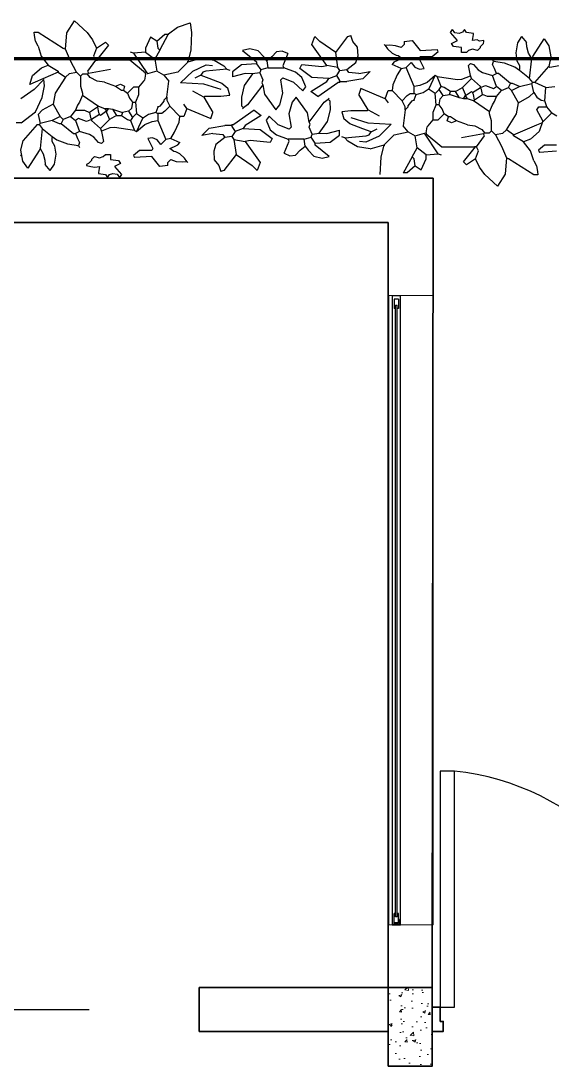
# Model space of a CAD drawing. Header units: inches. Extents: x 13.5 to 49.5, y 6.6 to 23.5.
# Drawn here: x 16.88 to 18.567, y 16.251 to 19.572 of the extents above; entities that cross this region are included whole.
import ezdxf

# ---------------------------------------------------------------- set-up
doc = ezdxf.new("R2010")
doc.units = ezdxf.units.IN
doc.header["$MEASUREMENT"] = 0
for name, color, linetype, lineweight in [('A-DOOR-FULL', 4, 'Continuous', 25), ('A-FLOR-FTPT', 6, 'Continuous', 70), ('A-FLOR-PATT', 8, 'Continuous', 18), ('A-FURN', 8, 'Continuous', 18), ('A-GLAZ-FULL', 4, 'Continuous', 25), ('A-WALL-FULL', 7, 'Continuous', 35)]:
    doc.layers.add(name, color=color, linetype=linetype, lineweight=lineweight)
doc.layers.add('VERDE_siepe', color=96, linetype='Continuous')

msp = doc.modelspace()

# ---------------------------------------------------------------- hatches: boundary and pattern name
at = {"layer": 'A-FLOR-PATT'}
for points in [[(18.0852, 18.683), (18.0827, 18.683), (18.0827, 18.6972), (18.0614, 18.6972), (18.0614, 18.683), (18.0589, 18.683), (18.0589, 18.6997), (18.0852, 18.6997)], [(18.0852, 16.7164), (18.0827, 16.7164), (18.0827, 16.7022), (18.0614, 16.7022), (18.0614, 16.7164), (18.0589, 16.7164), (18.0589, 16.6997), (18.0852, 16.6997)]]:
    msp.add_hatch(color=256, dxfattribs=at).paths.add_polyline_path(points)
h = msp.add_hatch(dxfattribs=at)
h.set_pattern_fill('AR-CONC', color=256, scale=0.0005, style=0)
h.set_pattern_definition([(50, (48.45612, 97.60197), (0.091092334, -0.00796954), [0.009525, -0.104775]), (355, (48.45612, 97.60197), (-0.01762141, 0.09552832), [0.00762, -0.08382]), (100.451, (48.46371, 97.60131), (0.07347125, 0.08755834), [0.008095, -0.089045]), (46.1842, (48.45612, 97.62737), (0.13553952, -0.02102116), [0.0142875, -0.1571625]), (96.6356, (48.46741, 97.62562), (0.11870212, 0.12371278), [0.0121425, -0.1335675]), (351.184, (48.45612, 97.62737), (0.1187023, 0.12371256), [0.01143, -0.12573]), (21, (48.46882, 97.62102), (0.07580744, -0.05113276), [0.009525, -0.104775]), (326, (48.46882, 97.62102), (0.03090101, 0.09209398), [0.00762, -0.08382]), (71.4514, (48.47514, 97.61676), (0.106708245, 0.04096143), [0.008095, -0.089045]), (37.5, (48.45612, 97.60197), (0.001544302, 0.04227752), [0, -0.082804, 0, -0.08509, 0, -0.0841375]), (7.5, (48.45612, 97.60197), (0.033409831, 0.050090287), [0, -0.048514, 0, -0.080899, 0, -0.0320675]), (327.5, (48.4278, 97.60197), (0.067795298, -0.002864372), [0, -0.03175, 0, -0.09906, 0, -0.131445]), (317.5, (48.4151, 97.60197), (0.07406459, 0.012713246), [0, -0.041275, 0, -0.065786, 0, -0.093345])])
h.paths.add_polyline_path([(18.1865, 16.5011), (18.0465, 16.5011), (18.0465, 16.2511), (18.1865, 16.2511)])

# ---------------------------------------------------------------- linework, layer by layer
at = {"layer": 'A-DOOR-FULL'}
msp.add_line((16.3965, 16.4311), (17.0965, 16.4311), dxfattribs=at)
msp.add_lwpolyline([(18.2115, 17.1881), (18.2115, 16.4381), (18.2565, 16.4381), (18.2565, 17.1881)], close=True, dxfattribs=at)
msp.add_arc((18.1765, 16.3959), 0.7962, 3.0339, 84.229, dxfattribs=at)
at = {"layer": 'A-FLOR-FTPT'}
msp.add_line((24.1165, 19.4511), (15.0465, 19.4511), dxfattribs=at)
at = {"layer": 'A-FURN'}
for p, q in [((17.0914, 18.9317), (15.1865, 18.9317)), ((18.0489, 18.6997), (18.0489, 16.6997)), ((18.0489, 18.6997), (18.1889, 18.6997)), ((18.1889, 16.6997), (18.1889, 18.6997)), ((18.0489, 16.6997), (18.1889, 16.6997))]:
    msp.add_line(p, q, dxfattribs=at)
at = {"layer": 'A-GLAZ-FULL'}
for p, q in [((18.0589, 18.6997), (18.0589, 16.7164)), ((18.0589, 18.6997), (18.0852, 18.6997)), ((18.0852, 16.6997), (18.0852, 18.6997)), ((18.0787, 18.6874), (18.0654, 18.6874)), ((18.0654, 18.6874), (18.0654, 18.6583)), ((18.0696, 16.7256), (18.0696, 18.6682)), ((18.0696, 18.6682), (18.0746, 18.6682)), ((18.0746, 16.7256), (18.0746, 18.6682)), ((18.0787, 18.6874), (18.0787, 18.6583)), ((18.0696, 18.6583), (18.0654, 18.6583)), ((18.0787, 18.6583), (18.0746, 18.6583)), ((18.0589, 16.7164), (18.0589, 16.6997)), ((18.0614, 16.7164), (18.0589, 16.7164)), ((18.0654, 16.7064), (18.0654, 16.7356)), ((18.0696, 16.7356), (18.0654, 16.7356)), ((18.0787, 16.7064), (18.0654, 16.7064)), ((18.0746, 16.7256), (18.0696, 16.7256)), ((18.0787, 16.7356), (18.0746, 16.7356)), ((18.0787, 16.7064), (18.0787, 16.7356)), ((18.0827, 16.7164), (18.0827, 16.7022)), ((18.0852, 16.7164), (18.0827, 16.7164)), ((18.0589, 16.6997), (18.0852, 16.6997)), ((18.0827, 16.7022), (18.0614, 16.7022))]:
    msp.add_line(p, q, dxfattribs=at)
at = {"layer": 'A-WALL-FULL'}
for p, q in [((18.1894, 19.0717), (15.0465, 19.0717)), ((18.1865, 16.5011), (18.1894, 19.0717)), ((18.0465, 18.9317), (15.1865, 18.9317)), ((18.0465, 16.5011), (18.0465, 18.9317)), ((17.4465, 16.3611), (17.4465, 16.5011)), ((17.4465, 16.5011), (18.0465, 16.5011)), ((17.4465, 16.3611), (18.0465, 16.3611))]:
    msp.add_line(p, q, dxfattribs=at)
msp.add_lwpolyline([(18.0465, 16.5011), (18.1865, 16.5011), (18.1865, 16.2511), (18.0465, 16.2511)], close=True, dxfattribs=at)
for points in [[(18.1865, 16.3931), (18.1865, 16.4381), (18.2115, 16.4381), (18.2115, 16.3931)], [(18.1865, 16.3931), (18.1865, 16.3611), (18.2215, 16.3611), (18.2215, 16.3931), (18.2115, 16.3931)]]:
    msp.add_lwpolyline(points, dxfattribs=at)
at = {"layer": 'VERDE_siepe'}
for p, q in [((17.0253, 19.5334), (17.0501, 19.5718)), ((17.0501, 19.5718), (17.0897, 19.535)), ((17.3767, 19.5518), (17.4177, 19.5657)), ((17.4177, 19.5657), (17.4221, 19.535)), ((16.922, 19.5364), (16.9348, 19.5364)), ((16.9227, 19.5258), (16.922, 19.5364)), ((16.9348, 19.5364), (17.0145, 19.4854)), ((17.0209, 19.4822), (17.0253, 19.5334)), ((17.0897, 19.535), (17.1073, 19.512)), ((17.3111, 19.5077), (17.3366, 19.53)), ((17.3206, 19.479), (17.3489, 19.5304)), ((17.3366, 19.53), (17.3493, 19.53)), ((17.3489, 19.5304), (17.3767, 19.5518)), ((17.4221, 19.535), (17.4192, 19.4797)), ((18.2438, 19.5352), (18.2501, 19.5448)), ((18.2661, 19.5097), (18.2438, 19.5352)), ((18.2582, 19.5344), (18.2501, 19.5448)), ((18.2713, 19.5321), (18.2582, 19.5344)), ((18.2822, 19.5355), (18.2713, 19.5321)), ((18.2884, 19.5448), (18.2822, 19.5355)), ((18.2948, 19.5352), (18.2884, 19.5448)), ((18.3171, 19.532), (18.2948, 19.5352)), ((18.3139, 19.5097), (18.3171, 19.5288)), ((18.3171, 19.5288), (18.3171, 19.532)), ((16.9257, 19.5074), (16.9227, 19.5258)), ((16.9347, 19.4918), (16.9257, 19.5074)), ((17.1073, 19.512), (17.1197, 19.4854)), ((17.1197, 19.4854), (17.1484, 19.5045)), ((17.158, 19.495), (17.1197, 19.4471)), ((17.1484, 19.5045), (17.158, 19.495)), ((17.2919, 19.5205), (17.276, 19.4854)), ((17.3111, 19.5077), (17.2919, 19.5205)), ((17.3111, 19.5077), (17.3142, 19.4854)), ((17.8037, 19.4969), (17.8132, 19.5225)), ((17.8515, 19.43), (17.8037, 19.4969)), ((17.8292, 19.5065), (17.8132, 19.5225)), ((17.8802, 19.4714), (17.8292, 19.5065)), ((17.8802, 19.4714), (17.9185, 19.5225)), ((17.9185, 19.5225), (17.9281, 19.5256)), ((17.9344, 19.5065), (17.9281, 19.5256)), ((17.9493, 19.4888), (17.9344, 19.5065)), ((18.0365, 19.4938), (18.0333, 19.4969)), ((18.0513, 19.495), (18.0365, 19.4938)), ((18.0365, 19.4938), (18.0442, 19.4827)), ((18.07, 19.4931), (18.0513, 19.495)), ((18.0875, 19.4874), (18.07, 19.4931)), ((18.0971, 19.4969), (18.0875, 19.4874)), ((18.0971, 19.5065), (18.1226, 19.5097)), ((18.0971, 19.5065), (18.0971, 19.4969)), ((18.1226, 19.5097), (18.1481, 19.4778)), ((18.247, 19.5001), (18.2661, 19.5097)), ((18.2533, 19.4906), (18.247, 19.5001)), ((18.329, 19.5115), (18.3139, 19.5097)), ((18.336, 19.5071), (18.329, 19.5115)), ((18.3504, 19.5099), (18.336, 19.5071)), ((18.3394, 19.4906), (18.349, 19.5001)), ((18.349, 19.5001), (18.3504, 19.5067)), ((18.3504, 19.5067), (18.3504, 19.5099)), ((18.4571, 19.5024), (18.4516, 19.4704)), ((18.4702, 19.5225), (18.4571, 19.5024)), ((18.4702, 19.5225), (18.4861, 19.5033)), ((18.487, 19.4898), (18.4861, 19.5033)), ((18.5053, 19.4587), (18.5417, 19.515)), ((18.5417, 19.515), (18.5568, 19.4927)), ((18.5568, 19.4927), (18.5633, 19.4573)), ((16.9347, 19.4918), (16.9443, 19.4599)), ((16.9443, 19.4599), (16.9666, 19.4312)), ((17.0145, 19.4854), (17.0209, 19.4822)), ((17.037, 19.4445), (17.0209, 19.4822)), ((17.1197, 19.4854), (17.1101, 19.4599)), ((17.1101, 19.4599), (17.1165, 19.4471)), ((17.2377, 19.4694), (17.2281, 19.4726)), ((17.276, 19.4726), (17.2377, 19.4694)), ((17.2377, 19.4694), (17.2814, 19.4039)), ((17.276, 19.4854), (17.276, 19.4726)), ((17.276, 19.4726), (17.3047, 19.4503)), ((17.3206, 19.479), (17.3047, 19.4503)), ((17.3142, 19.4854), (17.3206, 19.479)), ((17.4192, 19.4797), (17.4099, 19.4407)), ((17.6067, 19.4831), (17.5839, 19.4773)), ((17.5839, 19.4773), (17.6286, 19.4422)), ((17.6331, 19.4769), (17.6067, 19.4831)), ((17.6509, 19.4581), (17.6331, 19.4769)), ((17.6917, 19.4739), (17.6764, 19.4581)), ((17.7092, 19.4754), (17.6917, 19.4739)), ((17.7275, 19.4677), (17.7092, 19.4754)), ((17.7275, 19.4677), (17.7115, 19.4294)), ((17.8866, 19.4236), (17.8802, 19.4714)), ((17.944, 19.4395), (17.9508, 19.4612)), ((17.9508, 19.4612), (17.9493, 19.4888)), ((18.0442, 19.4827), (18.0589, 19.4698)), ((18.0589, 19.4698), (18.0718, 19.4631)), ((18.0718, 19.4631), (18.0779, 19.4619)), ((18.0779, 19.4619), (18.0907, 19.4523)), ((18.1481, 19.4778), (18.2023, 19.481)), ((18.1864, 19.4587), (18.2055, 19.4746)), ((18.2055, 19.4746), (18.2023, 19.481)), ((18.2788, 19.4874), (18.2533, 19.4906)), ((18.2788, 19.4714), (18.2788, 19.4874)), ((18.2948, 19.4714), (18.2788, 19.4714)), ((18.3018, 19.4779), (18.2948, 19.4714)), ((18.3143, 19.4818), (18.3018, 19.4779)), ((18.3299, 19.4778), (18.3143, 19.4818)), ((18.3363, 19.4842), (18.3299, 19.4778)), ((18.3363, 19.4842), (18.3394, 19.4874)), ((18.3394, 19.4874), (18.3394, 19.4906)), ((18.4516, 19.4704), (18.4554, 19.4453)), ((18.4925, 19.4693), (18.487, 19.4898)), ((18.5021, 19.4523), (18.4925, 19.4693)), ((16.9447, 19.423), (16.9666, 19.4312)), ((16.9666, 19.4312), (16.9985, 19.412)), ((17.0559, 19.4089), (17.037, 19.4445)), ((17.1165, 19.4471), (17.091, 19.412)), ((17.1165, 19.4471), (17.1197, 19.4471)), ((17.1197, 19.4471), (17.1229, 19.4471)), ((17.2262, 19.4471), (17.1229, 19.4471)), ((17.276, 19.4057), (17.2262, 19.4471)), ((17.3047, 19.4503), (17.3111, 19.412)), ((17.4099, 19.4407), (17.378, 19.4089)), ((17.4546, 19.4535), (17.4099, 19.4407)), ((17.4099, 19.4407), (17.4099, 19.4439)), ((17.4255, 19.4126), (17.4683, 19.4323)), ((17.4546, 19.4535), (17.4939, 19.4475)), ((17.4683, 19.4323), (17.4884, 19.4303)), ((17.4939, 19.4475), (17.5246, 19.4291)), ((17.5246, 19.4291), (17.5343, 19.4184)), ((17.5808, 19.4326), (17.552, 19.4103)), ((17.6286, 19.4358), (17.5808, 19.4326)), ((17.6286, 19.4422), (17.6286, 19.4358)), ((17.6286, 19.4358), (17.6414, 19.4167)), ((17.6605, 19.4454), (17.6509, 19.4581)), ((17.6764, 19.4581), (17.6605, 19.4454)), ((17.6605, 19.4454), (17.6637, 19.4231)), ((17.7115, 19.4294), (17.7147, 19.4231)), ((17.7654, 19.4204), (17.7718, 19.4332)), ((17.7718, 19.4332), (17.8356, 19.4268)), ((17.8356, 19.4268), (17.8515, 19.43)), ((17.8866, 19.4236), (17.8515, 19.43)), ((17.9153, 19.4172), (17.944, 19.4395)), ((18.0647, 19.4404), (18.0588, 19.4332)), ((18.0875, 19.4204), (18.0588, 19.4332)), ((18.0759, 19.4465), (18.0647, 19.4404)), ((18.0907, 19.4523), (18.0759, 19.4465)), ((18.1035, 19.4236), (18.1194, 19.4395)), ((18.1194, 19.4395), (18.1309, 19.425)), ((18.1449, 19.4523), (18.1481, 19.4587)), ((18.1609, 19.4204), (18.1449, 19.4523)), ((18.1481, 19.4587), (18.1864, 19.4587)), ((18.3012, 19.43), (18.3076, 19.4363)), ((18.3076, 19.3981), (18.3012, 19.43)), ((18.3076, 19.4363), (18.3171, 19.4332)), ((18.3171, 19.4332), (18.3323, 19.4162)), ((18.3809, 19.4427), (18.3777, 19.4491)), ((18.3777, 19.4332), (18.3809, 19.4427)), ((18.3841, 19.4204), (18.3777, 19.4332)), ((18.3841, 19.4427), (18.3809, 19.4427)), ((18.4157, 19.4379), (18.3809, 19.4427)), ((18.4489, 19.4248), (18.4157, 19.4379)), ((18.4554, 19.4453), (18.4638, 19.43)), ((18.4638, 19.43), (18.4638, 19.4172)), ((18.4957, 19.3885), (18.5021, 19.4523)), ((18.5021, 19.4523), (18.5053, 19.4587)), ((18.5117, 19.3758), (18.5563, 19.4268)), ((18.5633, 19.4573), (18.5563, 19.4268)), ((18.5595, 19.4236), (18.5563, 19.4268)), ((18.6524, 19.44), (18.5595, 19.4236)), ((16.9079, 19.3701), (16.9169, 19.3984)), ((16.9169, 19.3984), (16.9447, 19.423)), ((16.9985, 19.4089), (16.9252, 19.377)), ((16.9985, 19.412), (16.9985, 19.4089)), ((16.9985, 19.4089), (17.0209, 19.3929)), ((17.0209, 19.3929), (17.034, 19.4046)), ((17.034, 19.4046), (17.0559, 19.4089)), ((17.0559, 19.4089), (17.0687, 19.3961)), ((17.0751, 19.4025), (17.0687, 19.3961)), ((17.0687, 19.3961), (17.0687, 19.3642)), ((17.091, 19.4025), (17.0751, 19.4025)), ((17.091, 19.412), (17.0942, 19.4057)), ((17.0942, 19.4057), (17.091, 19.4025)), ((17.0999, 19.3923), (17.091, 19.4025)), ((17.0942, 19.4057), (17.1644, 19.4184)), ((17.276, 19.4025), (17.2728, 19.3833)), ((17.276, 19.4025), (17.276, 19.4057)), ((17.3111, 19.412), (17.2814, 19.4039)), ((17.3334, 19.3993), (17.3111, 19.412)), ((17.378, 19.4089), (17.3334, 19.3993)), ((17.3334, 19.3993), (17.3493, 19.3802)), ((17.3872, 19.3746), (17.4255, 19.4126)), ((17.4514, 19.3993), (17.4322, 19.3897)), ((17.4577, 19.4089), (17.4514, 19.3993)), ((17.4514, 19.3993), (17.4769, 19.3897)), ((17.4673, 19.412), (17.4577, 19.4089)), ((17.5343, 19.4184), (17.4673, 19.412)), ((17.5343, 19.4184), (17.5439, 19.4152)), ((17.552, 19.4103), (17.552, 19.3944)), ((17.5921, 19.4048), (17.552, 19.3944)), ((17.6158, 19.4039), (17.5892, 19.3665)), ((17.6158, 19.4039), (17.5921, 19.4048)), ((17.6382, 19.4071), (17.6158, 19.4039)), ((17.6414, 19.4167), (17.6382, 19.4071)), ((17.6382, 19.4071), (17.6477, 19.3848)), ((17.6637, 19.4231), (17.6414, 19.4167)), ((17.6637, 19.4231), (17.7147, 19.4231)), ((17.7517, 19.4094), (17.7147, 19.4231)), ((17.7722, 19.3925), (17.7517, 19.4094)), ((17.8037, 19.3917), (17.7654, 19.4204)), ((17.8579, 19.3885), (17.8834, 19.3981)), ((17.8834, 19.3981), (17.893, 19.414)), ((17.893, 19.3821), (17.8834, 19.3981)), ((17.893, 19.414), (17.8866, 19.4236)), ((17.893, 19.414), (17.9153, 19.4172)), ((17.9217, 19.4076), (17.9153, 19.4172)), ((17.9536, 19.4045), (17.9217, 19.4076)), ((17.9536, 19.4045), (17.9889, 19.4106)), ((17.9889, 19.4106), (17.9654, 19.3876)), ((18.0753, 19.4005), (18.0612, 19.3686)), ((18.0875, 19.4204), (18.0753, 19.4005)), ((18.0875, 19.4204), (18.1035, 19.4236)), ((18.129, 19.363), (18.1035, 19.4236)), ((18.1309, 19.425), (18.1456, 19.4189)), ((18.1456, 19.4189), (18.1609, 19.4204)), ((18.1959, 19.3981), (18.1702, 19.3765)), ((18.1768, 19.3566), (18.1959, 19.3981)), ((18.2023, 19.3949), (18.1959, 19.3981)), ((18.2023, 19.3949), (18.2661, 19.3853)), ((18.2151, 19.363), (18.2023, 19.3949)), ((18.2806, 19.3865), (18.3078, 19.3974)), ((18.3107, 19.3885), (18.3076, 19.3981)), ((18.3323, 19.4162), (18.3454, 19.4077)), ((18.3454, 19.4077), (18.3777, 19.3981)), ((18.3777, 19.3981), (18.3905, 19.4045)), ((18.3905, 19.363), (18.3777, 19.3981)), ((18.3905, 19.4045), (18.3841, 19.4204)), ((18.3969, 19.4045), (18.3905, 19.4045)), ((18.4351, 19.3726), (18.3969, 19.4045)), ((18.4638, 19.414), (18.4489, 19.4248)), ((18.4638, 19.414), (18.4638, 19.4172)), ((18.4957, 19.3885), (18.4638, 19.414)), ((16.9252, 19.377), (16.9079, 19.3701)), ((16.9521, 19.3853), (16.9217, 19.3534)), ((16.9474, 19.3289), (16.9544, 19.3656)), ((16.9544, 19.3656), (16.9521, 19.3853)), ((17.0209, 19.3929), (16.989, 19.3419)), ((17.0687, 19.3642), (17.0751, 19.3419)), ((17.1219, 19.38), (17.0999, 19.3923)), ((17.1452, 19.377), (17.1219, 19.38)), ((17.1452, 19.377), (17.1803, 19.3642)), ((17.1803, 19.3642), (17.1962, 19.3706)), ((17.1803, 19.3642), (17.1994, 19.3514)), ((17.1962, 19.3706), (17.209, 19.3642)), ((17.209, 19.3642), (17.2058, 19.3514)), ((17.2377, 19.361), (17.2186, 19.3419)), ((17.2537, 19.361), (17.2377, 19.361)), ((17.2696, 19.3802), (17.2537, 19.361)), ((17.2537, 19.361), (17.2537, 19.3371)), ((17.2728, 19.3833), (17.2696, 19.3802)), ((17.3429, 19.3291), (17.3493, 19.3802)), ((17.4612, 19.3705), (17.3872, 19.3746)), ((17.5157, 19.3542), (17.4612, 19.3705)), ((17.4769, 19.3897), (17.5183, 19.3738)), ((17.5183, 19.3738), (17.5375, 19.3578)), ((17.5892, 19.3665), (17.5804, 19.3296)), ((17.6477, 19.3688), (17.5999, 19.3051)), ((17.6477, 19.3848), (17.6445, 19.3752)), ((17.6445, 19.3752), (17.6477, 19.3688)), ((17.6477, 19.3688), (17.6536, 19.3388)), ((17.7115, 19.3912), (17.7051, 19.3848)), ((17.7122, 19.3419), (17.7051, 19.3848)), ((17.7115, 19.3912), (17.7459, 19.3772)), ((17.7459, 19.3772), (17.7753, 19.3497)), ((17.7849, 19.3625), (17.7722, 19.3925)), ((17.7753, 19.3497), (17.7849, 19.3625)), ((17.8005, 19.347), (17.8515, 19.3789)), ((17.8579, 19.3885), (17.8037, 19.3917)), ((17.8228, 19.3311), (17.8866, 19.3758)), ((17.8515, 19.3789), (17.8579, 19.3885)), ((17.8898, 19.3758), (17.8866, 19.3758)), ((17.8898, 19.3758), (17.893, 19.3789)), ((17.893, 19.3758), (17.8898, 19.3758)), ((17.893, 19.3789), (17.893, 19.3821)), ((17.893, 19.3758), (17.893, 19.3789)), ((17.893, 19.3789), (17.9153, 19.3789)), ((17.9654, 19.3876), (17.9153, 19.3789)), ((18.0612, 19.3686), (18.0588, 19.3502)), ((18.1467, 19.3661), (18.129, 19.363)), ((18.129, 19.3407), (18.129, 19.363)), ((18.1702, 19.3765), (18.1467, 19.3661)), ((18.2087, 19.3534), (18.2151, 19.363)), ((18.2246, 19.3598), (18.2151, 19.363)), ((18.2438, 19.347), (18.2246, 19.3598)), ((18.2597, 19.347), (18.282, 19.3598)), ((18.2661, 19.3853), (18.2806, 19.3865)), ((18.282, 19.3598), (18.3107, 19.3885)), ((18.2916, 19.3375), (18.282, 19.3598)), ((18.3394, 19.363), (18.3107, 19.3885)), ((18.3139, 19.3439), (18.3394, 19.3598)), ((18.3394, 19.3598), (18.3554, 19.3662)), ((18.3394, 19.3598), (18.3394, 19.363)), ((18.3426, 19.3534), (18.3394, 19.3598)), ((18.3554, 19.3662), (18.3809, 19.3566)), ((18.3809, 19.3566), (18.3905, 19.363)), ((18.4064, 19.3502), (18.3905, 19.363)), ((18.4064, 19.3502), (18.4287, 19.3598)), ((18.4287, 19.3598), (18.4351, 19.3726)), ((18.4383, 19.3502), (18.4287, 19.3598)), ((18.4415, 19.3726), (18.4351, 19.3726)), ((18.4383, 19.3502), (18.4638, 19.363)), ((18.4638, 19.363), (18.4415, 19.3726)), ((18.4638, 19.363), (18.5021, 19.3726)), ((18.5053, 19.3758), (18.4957, 19.3885)), ((18.5021, 19.3726), (18.5053, 19.3758)), ((18.5085, 19.3439), (18.5021, 19.3726)), ((18.5117, 19.3758), (18.5053, 19.3758)), ((18.5467, 19.3598), (18.5117, 19.3758)), ((18.5435, 19.3183), (18.5467, 19.3598)), ((18.5467, 19.3598), (18.5754, 19.363)), ((16.9217, 19.3534), (16.8796, 19.324)), ((16.9256, 19.2833), (16.9474, 19.3289)), ((16.989, 19.3419), (16.9826, 19.3068)), ((17.0751, 19.3355), (17.0655, 19.3132)), ((17.0751, 19.3419), (17.0751, 19.3355)), ((17.0751, 19.3355), (17.1261, 19.3004)), ((17.1994, 19.3514), (17.2058, 19.3514)), ((17.2058, 19.3514), (17.2186, 19.3419)), ((17.2186, 19.3419), (17.2249, 19.3259)), ((17.2537, 19.3371), (17.2441, 19.3132)), ((17.3429, 19.3291), (17.3334, 19.3196)), ((17.3429, 19.3291), (17.3429, 19.3196)), ((17.4609, 19.3291), (17.4259, 19.3483)), ((17.4609, 19.3291), (17.4641, 19.3323)), ((17.4609, 19.3291), (17.4896, 19.2813)), ((17.4641, 19.3323), (17.5152, 19.3323)), ((17.5152, 19.3323), (17.5439, 19.3355)), ((17.5439, 19.3355), (17.5375, 19.3578)), ((17.5804, 19.3296), (17.5808, 19.3019)), ((17.6536, 19.3388), (17.6892, 19.2891)), ((17.7019, 19.3051), (17.7122, 19.3419)), ((17.754, 19.3297), (17.7413, 19.3137)), ((17.7896, 19.2799), (17.754, 19.3297)), ((17.8228, 19.3311), (17.8005, 19.347)), ((17.9599, 19.3566), (17.9536, 19.3375)), ((17.9823, 19.2896), (17.9536, 19.3375)), ((18.0365, 19.3247), (17.9599, 19.3566)), ((18.0365, 19.3247), (18.046, 19.3502)), ((18.046, 19.3502), (18.0588, 19.3502)), ((18.0907, 19.3183), (18.0588, 19.3502)), ((18.0907, 19.3183), (18.1066, 19.3343)), ((18.1066, 19.3343), (18.1162, 19.3407)), ((18.1162, 19.3407), (18.129, 19.3407)), ((18.1353, 19.3375), (18.129, 19.3407)), ((18.129, 19.3215), (18.1353, 19.3375)), ((18.1353, 19.3375), (18.1577, 19.3439)), ((18.1577, 19.3439), (18.1768, 19.3566)), ((18.1768, 19.3534), (18.1768, 19.3566)), ((18.1959, 19.3407), (18.1768, 19.3534)), ((18.1959, 19.3407), (18.2087, 19.3534)), ((18.1991, 19.3056), (18.1959, 19.3407)), ((18.2214, 19.3343), (18.2087, 19.3534)), ((18.2119, 19.3247), (18.2214, 19.3343)), ((18.2214, 19.3343), (18.2406, 19.3375)), ((18.2406, 19.3375), (18.2438, 19.347)), ((18.2725, 19.3279), (18.2406, 19.3375)), ((18.2597, 19.347), (18.2438, 19.347)), ((18.2725, 19.3279), (18.2597, 19.347)), ((18.2852, 19.3247), (18.2725, 19.3279)), ((18.2852, 19.3247), (18.2916, 19.3343)), ((18.2916, 19.3343), (18.3107, 19.347)), ((18.2916, 19.3343), (18.2916, 19.3375)), ((18.298, 19.3247), (18.2916, 19.3343)), ((18.3107, 19.347), (18.3139, 19.3439)), ((18.3171, 19.3375), (18.3139, 19.3439)), ((18.3203, 19.3215), (18.3171, 19.3375)), ((18.3203, 19.3215), (18.3458, 19.3375)), ((18.3458, 19.3375), (18.3426, 19.3534)), ((18.3618, 19.3311), (18.3458, 19.3375)), ((18.3905, 19.3311), (18.3618, 19.3311)), ((18.3841, 19.3152), (18.3905, 19.3311)), ((18.3905, 19.3311), (18.4064, 19.3502)), ((18.4606, 19.312), (18.4383, 19.3502)), ((18.4606, 19.312), (18.4957, 19.3311)), ((18.4957, 19.3311), (18.5085, 19.3439)), ((18.5085, 19.3439), (18.519, 19.3293)), ((18.519, 19.3293), (18.5322, 19.3201)), ((16.9826, 19.3068), (16.9475, 19.2877)), ((16.9826, 19.3068), (17.0049, 19.2685)), ((17.0591, 19.3036), (17.0527, 19.2877)), ((17.0655, 19.3132), (17.0591, 19.3036)), ((17.1229, 19.2972), (17.0974, 19.2813)), ((17.1261, 19.3004), (17.1229, 19.2972)), ((17.1229, 19.2972), (17.1261, 19.2813)), ((17.1261, 19.3004), (17.1452, 19.294)), ((17.1452, 19.294), (17.1516, 19.2845)), ((17.1452, 19.294), (17.158, 19.294)), ((17.158, 19.294), (17.1516, 19.2845)), ((17.158, 19.294), (17.1707, 19.2909)), ((17.2313, 19.294), (17.2218, 19.2845)), ((17.2249, 19.3259), (17.2345, 19.3132)), ((17.2345, 19.3132), (17.2313, 19.294)), ((17.2345, 19.3132), (17.2441, 19.3132)), ((17.2441, 19.3132), (17.2473, 19.2781)), ((17.3142, 19.2972), (17.3079, 19.2813)), ((17.3142, 19.3004), (17.3142, 19.2972)), ((17.3206, 19.3004), (17.3142, 19.2972)), ((17.3334, 19.3164), (17.3206, 19.3004)), ((17.3334, 19.3196), (17.3334, 19.3164)), ((17.3525, 19.3004), (17.3366, 19.2845)), ((17.3429, 19.3196), (17.3525, 19.3004)), ((17.3525, 19.3004), (17.3844, 19.2685)), ((17.4067, 19.294), (17.3972, 19.3068)), ((17.4067, 19.294), (17.3972, 19.2685)), ((17.4067, 19.294), (17.4833, 19.2622)), ((17.5808, 19.3019), (17.5871, 19.2955)), ((17.5871, 19.2955), (17.5839, 19.2923)), ((17.5999, 19.3051), (17.5871, 19.2955)), ((17.6892, 19.2891), (17.7019, 19.3051)), ((17.7413, 19.3137), (17.731, 19.2769)), ((17.7955, 19.2499), (17.8433, 19.3137)), ((17.8433, 19.3137), (17.8561, 19.3233)), ((17.8561, 19.3233), (17.8593, 19.3265)), ((17.8625, 19.3169), (17.8561, 19.3233)), ((17.8628, 19.2891), (17.8625, 19.3169)), ((18.0365, 19.3247), (18.046, 19.312)), ((18.1003, 19.2992), (18.0907, 19.3183)), ((18.1003, 19.2896), (18.1098, 19.2992)), ((18.1003, 19.2896), (18.1003, 19.2992)), ((18.1098, 19.3024), (18.1226, 19.3183)), ((18.1098, 19.2992), (18.1098, 19.3024)), ((18.1226, 19.3183), (18.129, 19.3215)), ((18.129, 19.3183), (18.129, 19.3215)), ((18.1895, 19.2817), (18.1991, 19.3056)), ((18.2087, 19.3056), (18.1991, 19.3056)), ((18.2087, 19.3056), (18.2119, 19.3247)), ((18.2183, 19.2928), (18.2087, 19.3056)), ((18.298, 19.3247), (18.2852, 19.3247)), ((18.3171, 19.3183), (18.298, 19.3247)), ((18.3171, 19.3183), (18.3203, 19.3215)), ((18.3682, 19.2833), (18.3171, 19.3183)), ((18.3682, 19.2833), (18.3777, 19.3056)), ((18.3777, 19.3056), (18.3841, 19.3152)), ((18.4543, 19.2769), (18.4606, 19.312)), ((18.518, 19.2896), (18.5244, 19.2992)), ((18.5244, 19.2992), (18.5499, 19.2992)), ((18.5322, 19.3201), (18.5435, 19.3183)), ((18.5499, 19.2992), (18.5435, 19.3183)), ((18.5659, 19.2801), (18.5499, 19.2992)), ((16.8809, 19.2482), (16.9256, 19.2833)), ((16.9475, 19.2877), (16.9347, 19.2749)), ((16.9347, 19.2749), (16.9411, 19.2462)), ((17.0049, 19.2685), (16.9794, 19.2558)), ((17.0049, 19.2685), (17.0145, 19.259)), ((17.0368, 19.2685), (17.0145, 19.259)), ((17.0527, 19.2877), (17.0368, 19.2685)), ((17.0368, 19.2685), (17.0527, 19.2558)), ((17.0527, 19.2877), (17.0814, 19.2877)), ((17.0623, 19.2622), (17.0527, 19.2558)), ((17.0878, 19.2526), (17.0623, 19.2622)), ((17.0814, 19.2877), (17.0974, 19.2813)), ((17.0974, 19.2813), (17.1006, 19.2653)), ((17.1006, 19.2653), (17.1038, 19.259)), ((17.1293, 19.2749), (17.1038, 19.259)), ((17.1261, 19.2813), (17.1293, 19.2749)), ((17.1325, 19.2717), (17.1293, 19.2749)), ((17.1516, 19.2845), (17.1325, 19.2717)), ((17.1516, 19.2845), (17.1516, 19.2813)), ((17.1516, 19.2813), (17.1612, 19.259)), ((17.1835, 19.2717), (17.1612, 19.259)), ((17.1707, 19.2909), (17.2026, 19.2813)), ((17.1707, 19.2909), (17.1835, 19.2717)), ((17.1835, 19.2717), (17.1994, 19.2717)), ((17.2026, 19.2813), (17.1994, 19.2717)), ((17.1994, 19.2717), (17.2186, 19.259)), ((17.2218, 19.2845), (17.2026, 19.2813)), ((17.2218, 19.2845), (17.2345, 19.2653)), ((17.2345, 19.2653), (17.2281, 19.2558)), ((17.2473, 19.2781), (17.2345, 19.2653)), ((17.2473, 19.2781), (17.2664, 19.2653)), ((17.2664, 19.2622), (17.2473, 19.2207)), ((17.2855, 19.2749), (17.2664, 19.2622)), ((17.2664, 19.2653), (17.2664, 19.2622)), ((17.3079, 19.2813), (17.2855, 19.2749)), ((17.3079, 19.2813), (17.3142, 19.2781)), ((17.327, 19.2781), (17.3142, 19.2781)), ((17.3142, 19.2781), (17.3142, 19.2558)), ((17.3366, 19.2845), (17.327, 19.2781)), ((17.382, 19.2502), (17.3844, 19.2685)), ((17.3972, 19.2685), (17.3844, 19.2685)), ((17.4833, 19.2622), (17.4896, 19.2813)), ((17.6204, 19.2877), (17.5566, 19.243)), ((17.6427, 19.2717), (17.5917, 19.2398)), ((17.6204, 19.2877), (17.6427, 19.2717)), ((17.6679, 19.2691), (17.6583, 19.2563)), ((17.6974, 19.2416), (17.6679, 19.2691)), ((17.731, 19.2769), (17.7381, 19.234)), ((17.7955, 19.2499), (17.7896, 19.2799)), ((17.854, 19.2523), (17.8628, 19.2891)), ((17.9281, 19.2865), (17.8994, 19.2833)), ((17.8994, 19.2833), (17.9057, 19.2609)), ((17.9249, 19.245), (17.9057, 19.2609)), ((17.9275, 19.2646), (17.982, 19.2483)), ((17.9791, 19.2865), (17.9281, 19.2865)), ((17.9823, 19.2896), (17.9791, 19.2865)), ((17.9823, 19.2896), (18.0173, 19.2705)), ((18.1003, 19.2896), (18.0939, 19.2386)), ((18.1896, 19.2578), (18.1895, 19.2817)), ((18.2055, 19.2578), (18.2246, 19.2769)), ((18.2246, 19.2769), (18.2183, 19.2928)), ((18.2374, 19.2673), (18.2246, 19.2769)), ((18.2342, 19.2546), (18.2374, 19.2673)), ((18.2438, 19.2673), (18.2374, 19.2673)), ((18.2629, 19.2546), (18.2438, 19.2673)), ((18.3682, 19.2769), (18.3682, 19.2833)), ((18.3745, 19.2546), (18.3682, 19.2769)), ((18.4224, 19.2259), (18.4543, 19.2769)), ((18.5372, 19.2546), (18.518, 19.2896)), ((18.5372, 19.2514), (18.5659, 19.2801)), ((18.5659, 19.2801), (18.5818, 19.2705)), ((16.8809, 19.2482), (16.865, 19.2482)), ((16.9315, 19.243), (16.8869, 19.192)), ((16.9315, 19.243), (16.9379, 19.243)), ((16.9411, 19.2462), (16.9379, 19.243)), ((16.9379, 19.243), (16.9475, 19.2303)), ((16.9794, 19.2558), (16.9411, 19.2462)), ((16.9475, 19.2303), (16.9411, 19.1665)), ((16.9475, 19.2303), (16.9794, 19.2048)), ((16.9794, 19.2558), (17.0017, 19.2462)), ((17.0017, 19.2462), (17.0081, 19.2462)), ((17.0145, 19.259), (17.0081, 19.2462)), ((17.0081, 19.2462), (17.0464, 19.2143)), ((17.0527, 19.2558), (17.0655, 19.2207)), ((17.1038, 19.259), (17.0878, 19.2526)), ((17.1038, 19.259), (17.1038, 19.2558)), ((17.1038, 19.2558), (17.1325, 19.2303)), ((17.1612, 19.259), (17.1325, 19.2303)), ((17.1325, 19.2303), (17.1357, 19.2207)), ((17.1627, 19.2322), (17.1354, 19.2214)), ((17.1771, 19.2335), (17.1627, 19.2322)), ((17.2409, 19.2239), (17.1771, 19.2335)), ((17.2186, 19.259), (17.2281, 19.2558)), ((17.2281, 19.2558), (17.2409, 19.2239)), ((17.2473, 19.2207), (17.273, 19.2422)), ((17.273, 19.2422), (17.2965, 19.2527)), ((17.2965, 19.2527), (17.3142, 19.2558)), ((17.3142, 19.2558), (17.3398, 19.1952)), ((17.3679, 19.2183), (17.382, 19.2502)), ((17.4543, 19.2082), (17.4778, 19.2312)), ((17.4778, 19.2312), (17.5279, 19.2398)), ((17.5502, 19.2398), (17.5279, 19.2398)), ((17.5502, 19.243), (17.5534, 19.243)), ((17.5502, 19.243), (17.5502, 19.2398)), ((17.5534, 19.243), (17.5502, 19.2398)), ((17.5502, 19.2398), (17.5502, 19.2366)), ((17.5502, 19.2366), (17.5598, 19.2207)), ((17.5534, 19.243), (17.5566, 19.243)), ((17.5853, 19.2303), (17.5598, 19.2207)), ((17.5917, 19.2398), (17.5853, 19.2303)), ((17.5853, 19.2303), (17.6395, 19.2271)), ((17.6395, 19.2271), (17.6778, 19.1984)), ((17.6583, 19.2563), (17.671, 19.2262)), ((17.7317, 19.2276), (17.6974, 19.2416)), ((17.7317, 19.2276), (17.7381, 19.234)), ((17.7987, 19.2436), (17.7955, 19.2499)), ((17.7955, 19.234), (17.7987, 19.2436)), ((17.8051, 19.2117), (17.7955, 19.234)), ((17.8274, 19.2149), (17.854, 19.2523)), ((17.9663, 19.2291), (17.9249, 19.245)), ((17.9918, 19.2195), (17.9663, 19.2291)), ((17.982, 19.2483), (18.056, 19.2442)), ((17.9918, 19.2195), (18.011, 19.2291)), ((18.056, 19.2442), (18.0177, 19.2061)), ((18.1098, 19.2195), (18.0939, 19.2386)), ((18.1672, 19.2163), (18.1704, 19.2354)), ((18.1704, 19.2354), (18.1736, 19.2386)), ((18.1736, 19.2386), (18.1896, 19.2578)), ((18.1896, 19.2578), (18.2055, 19.2578)), ((18.247, 19.2482), (18.2342, 19.2546)), ((18.2629, 19.2546), (18.247, 19.2482)), ((18.298, 19.2418), (18.2629, 19.2546)), ((18.298, 19.2418), (18.3213, 19.2388)), ((18.3213, 19.2388), (18.3433, 19.2265)), ((18.3745, 19.2227), (18.3745, 19.2546)), ((18.4447, 19.2099), (18.518, 19.2418)), ((18.518, 19.2418), (18.534, 19.2482)), ((18.5372, 19.2546), (18.5263, 19.2203)), ((18.5372, 19.2514), (18.5372, 19.2546)), ((16.9794, 19.2048), (16.9794, 19.2016)), ((16.9794, 19.2048), (16.9943, 19.194)), ((16.9794, 19.1888), (16.9794, 19.2016)), ((16.9943, 19.194), (17.0275, 19.1809)), ((17.0464, 19.2143), (17.0527, 19.2143)), ((17.0655, 19.2207), (17.0527, 19.2143)), ((17.0527, 19.2143), (17.0591, 19.1984)), ((17.0591, 19.1984), (17.0655, 19.1856)), ((17.0978, 19.2111), (17.0655, 19.2207)), ((17.1109, 19.2026), (17.0978, 19.2111)), ((17.1261, 19.1856), (17.1109, 19.2026)), ((17.1357, 19.2207), (17.142, 19.1888)), ((17.2409, 19.2239), (17.2473, 19.2207)), ((17.2976, 19.1999), (17.2824, 19.1984)), ((17.2824, 19.1984), (17.2983, 19.1665)), ((17.3123, 19.1938), (17.2976, 19.1999)), ((17.3398, 19.1952), (17.3238, 19.1792)), ((17.3557, 19.1984), (17.3398, 19.1952)), ((17.3557, 19.1984), (17.3679, 19.2183)), ((17.3557, 19.1984), (17.3844, 19.1856)), ((17.4896, 19.2143), (17.4543, 19.2082)), ((17.4896, 19.2143), (17.5215, 19.2111)), ((17.5279, 19.2016), (17.4992, 19.1792)), ((17.5215, 19.2111), (17.5279, 19.2016)), ((17.5502, 19.2048), (17.5279, 19.2016)), ((17.5598, 19.2207), (17.5502, 19.2048)), ((17.5502, 19.2048), (17.5566, 19.1952)), ((17.5566, 19.1952), (17.5917, 19.1888)), ((17.5566, 19.1952), (17.563, 19.1474)), ((17.671, 19.2262), (17.6915, 19.2094)), ((17.6778, 19.1984), (17.6714, 19.1856)), ((17.6915, 19.2094), (17.7285, 19.1957)), ((17.7317, 19.1893), (17.7285, 19.1957)), ((17.7795, 19.1957), (17.7285, 19.1957)), ((17.7795, 19.1957), (17.8019, 19.2021)), ((17.7827, 19.1734), (17.7795, 19.1957)), ((17.8019, 19.2021), (17.8051, 19.2117)), ((17.8146, 19.183), (17.8019, 19.2021)), ((17.8051, 19.2117), (17.8274, 19.2149)), ((17.8274, 19.2149), (17.8511, 19.214)), ((17.8511, 19.214), (17.8912, 19.2244)), ((17.8625, 19.1862), (17.8912, 19.2085)), ((17.8912, 19.2085), (17.8912, 19.2244)), ((17.9089, 19.2004), (17.8994, 19.2035)), ((17.9089, 19.2004), (17.9759, 19.2067)), ((17.9186, 19.1897), (17.9089, 19.2004)), ((18.0177, 19.2061), (17.9749, 19.1864)), ((17.9759, 19.2067), (17.9855, 19.2099)), ((17.9855, 19.2099), (17.9918, 19.2195)), ((18.0333, 19.178), (18.0652, 19.2099)), ((18.0652, 19.2099), (18.1098, 19.2195)), ((18.1098, 19.2195), (18.1322, 19.2067)), ((18.1322, 19.2067), (18.1618, 19.2148)), ((18.1385, 19.1685), (18.1322, 19.2067)), ((18.2055, 19.1493), (18.1618, 19.2148)), ((18.1672, 19.2163), (18.1672, 19.2131)), ((18.1672, 19.2131), (18.217, 19.1717)), ((18.349, 19.2131), (18.2788, 19.2004)), ((18.3267, 19.1717), (18.3522, 19.2067)), ((18.3433, 19.2265), (18.3522, 19.2163)), ((18.349, 19.2131), (18.3522, 19.2163)), ((18.3522, 19.2067), (18.349, 19.2131)), ((18.3522, 19.2163), (18.3682, 19.2163)), ((18.3682, 19.2163), (18.3745, 19.2227)), ((18.3873, 19.2099), (18.3745, 19.2227)), ((18.4092, 19.2142), (18.3873, 19.2099)), ((18.3873, 19.2099), (18.4062, 19.1743)), ((18.4224, 19.2259), (18.4092, 19.2142)), ((18.4447, 19.2099), (18.4224, 19.2259)), ((18.4447, 19.2067), (18.4447, 19.2099)), ((18.4766, 19.1876), (18.4447, 19.2067)), ((18.4985, 19.1958), (18.4766, 19.1876)), ((18.5263, 19.2203), (18.4985, 19.1958)), ((16.8799, 19.1615), (16.8869, 19.192)), ((16.8864, 19.1261), (16.8799, 19.1615)), ((16.9411, 19.1665), (16.9379, 19.1601)), ((16.9411, 19.1665), (16.9507, 19.1495)), ((16.9878, 19.1735), (16.9794, 19.1888)), ((16.9916, 19.1483), (16.9878, 19.1735)), ((17.0275, 19.1809), (17.0623, 19.1761)), ((17.0591, 19.1761), (17.0623, 19.1761)), ((17.0655, 19.1856), (17.0623, 19.1761)), ((17.0623, 19.1761), (17.0655, 19.1697)), ((17.1357, 19.1824), (17.1261, 19.1856)), ((17.142, 19.1888), (17.1357, 19.1824)), ((17.2983, 19.1665), (17.2951, 19.1601)), ((17.3238, 19.1792), (17.3123, 19.1938)), ((17.3525, 19.1665), (17.3673, 19.1723)), ((17.3653, 19.1569), (17.3525, 19.1665)), ((17.3673, 19.1723), (17.3785, 19.1784)), ((17.3785, 19.1784), (17.3844, 19.1856)), ((17.4992, 19.1792), (17.4924, 19.1576)), ((17.6076, 19.192), (17.5917, 19.1888)), ((17.5917, 19.1888), (17.6395, 19.1218)), ((17.6714, 19.1856), (17.6076, 19.192)), ((17.7158, 19.1511), (17.7317, 19.1893)), ((17.7515, 19.1449), (17.7668, 19.1606)), ((17.7668, 19.1606), (17.7827, 19.1734)), ((17.7827, 19.1734), (17.7923, 19.1606)), ((17.7923, 19.1606), (17.8101, 19.1418)), ((17.8146, 19.183), (17.8625, 19.1862)), ((17.8146, 19.1766), (17.8146, 19.183)), ((17.8593, 19.1415), (17.8146, 19.1766)), ((17.9493, 19.1713), (17.9186, 19.1897)), ((17.9886, 19.1653), (17.9493, 19.1713)), ((17.9749, 19.1864), (17.9548, 19.1885)), ((17.9886, 19.1653), (18.0333, 19.178)), ((18.024, 19.139), (18.0333, 19.178)), ((18.0333, 19.178), (18.0333, 19.1748)), ((18.1226, 19.1398), (18.1385, 19.1685)), ((18.1672, 19.1461), (18.1385, 19.1685)), ((18.217, 19.1717), (18.3203, 19.1717)), ((18.2852, 19.1238), (18.3235, 19.1717)), ((18.3235, 19.1717), (18.3203, 19.1717)), ((18.3267, 19.1717), (18.3235, 19.1717)), ((18.3331, 19.1589), (18.3267, 19.1717)), ((18.4062, 19.1743), (18.4224, 19.1366)), ((18.4989, 19.1589), (18.4766, 19.1876)), ((18.5425, 19.1765), (18.5234, 19.1606)), ((18.5234, 19.1606), (18.5266, 19.1542)), ((18.5808, 19.1765), (18.5425, 19.1765)), ((16.8785, 19.1451), (16.8817, 19.1419)), ((16.9379, 19.1601), (16.9015, 19.1038)), ((16.9507, 19.1495), (16.9562, 19.1289)), ((16.9562, 19.1289), (16.9571, 19.1155)), ((16.9861, 19.1164), (16.9916, 19.1483)), ((17.1038, 19.1282), (17.0942, 19.1186)), ((17.107, 19.1346), (17.1038, 19.1314)), ((17.1038, 19.1314), (17.1038, 19.1282)), ((17.107, 19.1346), (17.1133, 19.141)), ((17.1133, 19.141), (17.1289, 19.1369)), ((17.1289, 19.1369), (17.1414, 19.1409)), ((17.1414, 19.1409), (17.1484, 19.1474)), ((17.1484, 19.1474), (17.1644, 19.1474)), ((17.1644, 19.1474), (17.1644, 19.1314)), ((17.1644, 19.1314), (17.1899, 19.1282)), ((17.1899, 19.1282), (17.1962, 19.1186)), ((17.2568, 19.1601), (17.2377, 19.1442)), ((17.2377, 19.1442), (17.2409, 19.1378)), ((17.2951, 19.141), (17.2409, 19.1378)), ((17.2951, 19.1601), (17.2568, 19.1601)), ((17.3206, 19.1091), (17.2951, 19.141)), ((17.3461, 19.1218), (17.3557, 19.1314)), ((17.3557, 19.1314), (17.3732, 19.1256)), ((17.3714, 19.1557), (17.3653, 19.1569)), ((17.3843, 19.149), (17.3714, 19.1557)), ((17.399, 19.1361), (17.3843, 19.149)), ((17.4067, 19.125), (17.399, 19.1361)), ((17.4924, 19.1576), (17.4939, 19.1299)), ((17.4939, 19.1299), (17.5088, 19.1123)), ((17.563, 19.1474), (17.5247, 19.0963)), ((17.563, 19.1474), (17.614, 19.1123)), ((17.7158, 19.1511), (17.734, 19.1434)), ((17.734, 19.1434), (17.7515, 19.1449)), ((17.8101, 19.1418), (17.8365, 19.1357)), ((17.8365, 19.1357), (17.8593, 19.1415)), ((18.0211, 19.0838), (18.024, 19.139)), ((18.1226, 19.1398), (18.0943, 19.0884)), ((18.129, 19.1334), (18.1226, 19.1398)), ((18.1322, 19.1111), (18.129, 19.1334)), ((18.1513, 19.0983), (18.1672, 19.1334)), ((18.1672, 19.1461), (18.2055, 19.1493)), ((18.1672, 19.1334), (18.1672, 19.1461)), ((18.2055, 19.1493), (18.2151, 19.1461)), ((18.3235, 19.1334), (18.2948, 19.1142)), ((18.3235, 19.1334), (18.3331, 19.1589)), ((18.3359, 19.1068), (18.3235, 19.1334)), ((18.4224, 19.1366), (18.418, 19.0853)), ((18.4287, 19.1334), (18.4224, 19.1366)), ((18.5085, 19.0824), (18.4287, 19.1334)), ((18.5085, 19.127), (18.4989, 19.1589)), ((18.5808, 19.1574), (18.5266, 19.1542)), ((16.9015, 19.1038), (16.8864, 19.1261)), ((16.973, 19.0963), (16.9571, 19.1155)), ((16.973, 19.0963), (16.9861, 19.1164)), ((17.0942, 19.1186), (17.0883, 19.1152)), ((17.0883, 19.1152), (17.0883, 19.112)), ((17.0883, 19.112), (17.1014, 19.1097)), ((17.1014, 19.1097), (17.1142, 19.1072)), ((17.1142, 19.1072), (17.1293, 19.1091)), ((17.1293, 19.1091), (17.1261, 19.0899)), ((17.1962, 19.1186), (17.1771, 19.1091)), ((17.1771, 19.1091), (17.1994, 19.0836)), ((17.3461, 19.1123), (17.3206, 19.1091)), ((17.3461, 19.1123), (17.3461, 19.1218)), ((17.3732, 19.1256), (17.3919, 19.1238)), ((17.3919, 19.1238), (17.4067, 19.125)), ((17.4067, 19.125), (17.4099, 19.1218)), ((17.5088, 19.1123), (17.5152, 19.0931)), ((17.5247, 19.0963), (17.5152, 19.0931)), ((17.614, 19.1123), (17.63, 19.0963)), ((17.6395, 19.1218), (17.63, 19.0963)), ((18.1322, 19.1111), (18.1066, 19.0887)), ((18.1322, 19.1111), (18.1513, 19.0983)), ((18.2948, 19.1142), (18.2852, 19.1238)), ((18.3535, 19.0838), (18.3359, 19.1068)), ((18.5085, 19.127), (18.5175, 19.1114)), ((18.5175, 19.1114), (18.5205, 19.093)), ((17.1261, 19.0899), (17.1261, 19.0868)), ((17.1261, 19.0868), (17.1484, 19.0836)), ((17.1484, 19.0836), (17.1548, 19.074)), ((17.1548, 19.074), (17.161, 19.0833)), ((17.161, 19.0833), (17.1719, 19.0867)), ((17.1719, 19.0867), (17.185, 19.0844)), ((17.185, 19.0844), (17.1931, 19.074)), ((17.1994, 19.0836), (17.1931, 19.074)), ((18.1066, 19.0887), (18.0939, 19.0887)), ((18.3931, 19.047), (18.3535, 19.0838)), ((18.418, 19.0853), (18.3931, 19.047)), ((18.5212, 19.0824), (18.5085, 19.0824)), ((18.5205, 19.093), (18.5212, 19.0824))]:
    msp.add_line(p, q, dxfattribs=at)
for centre, start, end in [((17.2262, 19.4471), 49.844, 89.647), ((18.217, 19.1717), 229.844, 269.647)]:
    msp.add_arc(centre, 0.000000399, start, end, dxfattribs=at)

doc.saveas('drawing.dxf')
